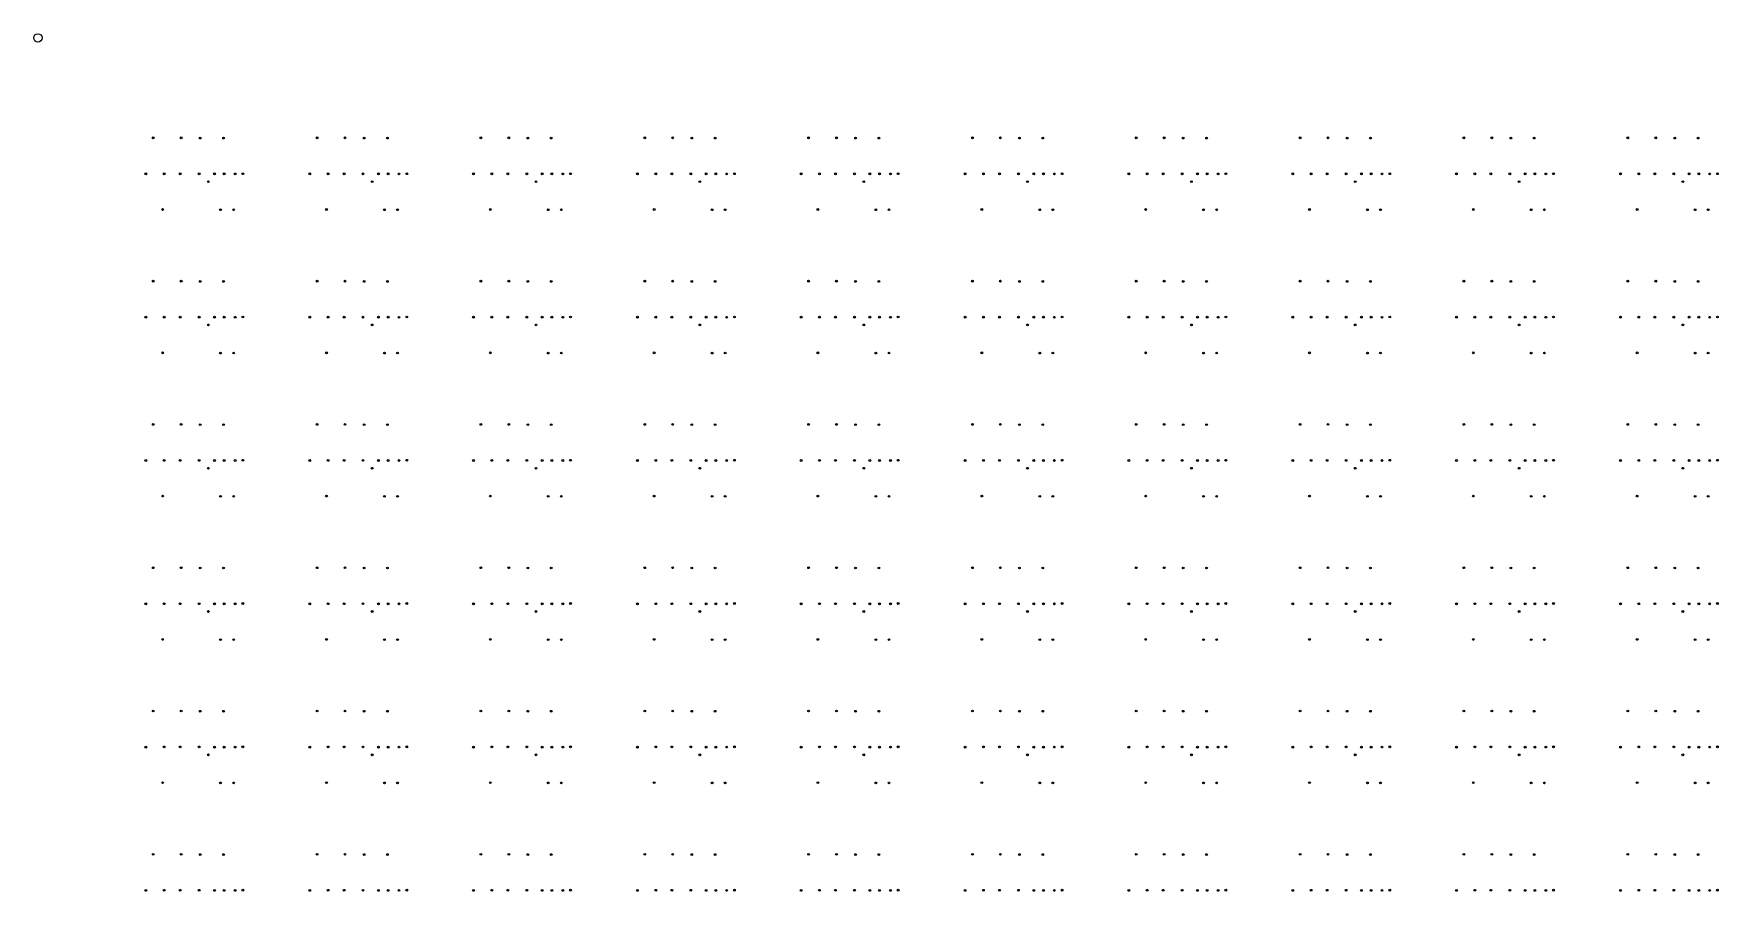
# Model space of a CAD drawing. Extents: x 50 to 173, y 50 to 173.
# Drawn here: x 49.9 to 110, y 141.9 to 172.6 of the extents above; entities that cross this region are included whole.
import ezdxf

# ---------------------------------------------------------------- set-up
doc = ezdxf.new("R2010")
doc.units = 0

msp = doc.modelspace()

# ---------------------------------------------------------------- linework, layer by layer
at = {"layer": '4H'}
msp.add_circle((50, 172.4), 0.15, dxfattribs=at)
at = {"layer": 'PET'}
for centre in [(54.121, 168.827), (55.12, 168.827), (55.801, 168.818), (56.634, 168.818), (59.975, 168.827), (60.974, 168.827), (61.654, 168.818), (62.487, 168.818), (65.829, 168.827), (66.827, 168.827), (67.508, 168.818), (68.341, 168.818), (71.682, 168.827), (72.681, 168.827), (73.362, 168.818), (74.195, 168.818), (77.536, 168.827), (78.535, 168.827), (79.215, 168.818), (80.048, 168.818), (83.39, 168.827), (84.388, 168.827), (85.069, 168.818), (85.902, 168.818), (89.243, 168.827), (90.242, 168.827), (90.923, 168.818), (91.756, 168.818), (95.097, 168.827), (96.095, 168.827), (96.776, 168.818), (97.609, 168.818), (100.951, 168.827), (101.949, 168.827), (102.63, 168.818), (103.463, 168.818), (106.804, 168.827), (107.803, 168.827), (108.484, 168.818), (109.317, 168.818), (53.857, 167.538), (54.513, 167.541), (55.086, 167.541), (55.763, 167.541), (56.311, 167.538), (56.658, 167.538), (57.049, 167.537), (57.323, 167.545), (59.711, 167.538), (60.366, 167.541), (60.94, 167.541), (61.616, 167.541), (62.164, 167.538), (62.512, 167.538), (62.903, 167.537), (63.177, 167.545), (65.564, 167.538), (66.22, 167.541), (66.793, 167.541), (67.47, 167.541), (68.018, 167.538), (68.366, 167.538), (68.756, 167.537), (69.031, 167.545), (71.418, 167.538), (72.074, 167.541), (72.647, 167.541), (73.324, 167.541), (73.872, 167.538), (74.219, 167.538), (74.61, 167.537), (74.884, 167.545), (77.272, 167.538), (77.927, 167.541), (78.5, 167.541), (79.177, 167.541), (79.725, 167.538), (80.073, 167.538), (80.464, 167.537), (80.738, 167.545), (83.125, 167.538), (83.781, 167.541), (84.354, 167.541), (85.031, 167.541), (85.579, 167.538), (85.927, 167.538), (86.317, 167.537), (86.592, 167.545), (88.979, 167.538), (89.635, 167.541), (90.208, 167.541), (90.885, 167.541), (91.433, 167.538), (91.78, 167.538), (92.171, 167.537), (92.445, 167.545), (94.833, 167.538), (95.488, 167.541), (96.061, 167.541), (96.738, 167.541), (97.286, 167.538), (97.634, 167.538), (98.025, 167.537), (98.299, 167.545), (100.686, 167.538), (101.342, 167.541), (101.915, 167.541), (102.592, 167.541), (103.14, 167.538), (103.488, 167.538), (103.878, 167.537), (104.153, 167.545), (106.54, 167.538), (107.196, 167.541), (107.769, 167.541), (108.446, 167.541), (108.994, 167.538), (109.341, 167.538), (109.732, 167.537), (110.006, 167.545), (56.091, 167.26), (61.945, 167.26), (67.798, 167.26), (73.652, 167.26), (79.506, 167.26), (85.359, 167.26), (91.213, 167.26), (97.067, 167.26), (102.92, 167.26), (108.774, 167.26), (54.457, 166.265), (56.526, 166.256), (56.995, 166.257), (60.31, 166.265), (62.38, 166.256), (62.849, 166.257), (66.164, 166.265), (68.234, 166.256), (68.703, 166.257), (72.018, 166.265), (74.087, 166.256), (74.556, 166.257), (77.871, 166.265), (79.941, 166.256), (80.41, 166.257), (83.725, 166.265), (85.795, 166.256), (86.264, 166.257), (89.579, 166.265), (91.648, 166.256), (92.117, 166.257), (95.432, 166.265), (97.502, 166.256), (97.971, 166.257), (101.286, 166.265), (103.356, 166.256), (103.825, 166.257), (107.14, 166.265), (109.209, 166.256), (109.678, 166.257), (54.121, 163.705), (55.12, 163.705), (55.801, 163.696), (56.634, 163.696), (59.975, 163.705), (60.974, 163.705), (61.654, 163.696), (62.487, 163.696), (65.829, 163.705), (66.827, 163.705), (67.508, 163.696), (68.341, 163.696), (71.682, 163.705), (72.681, 163.705), (73.362, 163.696), (74.195, 163.696), (77.536, 163.705), (78.535, 163.705), (79.215, 163.696), (80.048, 163.696), (83.39, 163.705), (84.388, 163.705), (85.069, 163.696), (85.902, 163.696), (89.243, 163.705), (90.242, 163.705), (90.923, 163.696), (91.756, 163.696), (95.097, 163.705), (96.095, 163.705), (96.776, 163.696), (97.609, 163.696), (100.951, 163.705), (101.949, 163.705), (102.63, 163.696), (103.463, 163.696), (106.804, 163.705), (107.803, 163.705), (108.484, 163.696), (109.317, 163.696), (53.857, 162.416), (54.513, 162.42), (55.086, 162.42), (55.763, 162.42), (56.091, 162.139), (56.311, 162.416), (56.658, 162.416), (57.049, 162.415), (57.323, 162.423), (59.711, 162.416), (60.366, 162.42), (60.94, 162.42), (61.616, 162.42), (61.945, 162.139), (62.164, 162.416), (62.512, 162.416), (62.903, 162.415), (63.177, 162.423), (65.564, 162.416), (66.22, 162.42), (66.793, 162.42), (67.47, 162.42), (67.798, 162.139), (68.018, 162.416), (68.366, 162.416), (68.756, 162.415), (69.031, 162.423), (71.418, 162.416), (72.074, 162.42), (72.647, 162.42), (73.324, 162.42), (73.652, 162.139), (73.872, 162.416), (74.219, 162.416), (74.61, 162.415), (74.884, 162.423), (77.272, 162.416), (77.927, 162.42), (78.5, 162.42), (79.177, 162.42), (79.506, 162.139), (79.725, 162.416), (80.073, 162.416), (80.464, 162.415), (80.738, 162.423), (83.125, 162.416), (83.781, 162.42), (84.354, 162.42), (85.031, 162.42), (85.359, 162.139), (85.579, 162.416), (85.927, 162.416), (86.317, 162.415), (86.592, 162.423), (88.979, 162.416), (89.635, 162.42), (90.208, 162.42), (90.885, 162.42), (91.213, 162.139), (91.433, 162.416), (91.78, 162.416), (92.171, 162.415), (92.445, 162.423), (94.833, 162.416), (95.488, 162.42), (96.061, 162.42), (96.738, 162.42), (97.067, 162.139), (97.286, 162.416), (97.634, 162.416), (98.025, 162.415), (98.299, 162.423), (100.686, 162.416), (101.342, 162.42), (101.915, 162.42), (102.592, 162.42), (102.92, 162.139), (103.14, 162.416), (103.488, 162.416), (103.878, 162.415), (104.153, 162.423), (106.54, 162.416), (107.196, 162.42), (107.769, 162.42), (108.446, 162.42), (108.774, 162.139), (108.994, 162.416), (109.341, 162.416), (109.732, 162.415), (110.006, 162.423), (54.457, 161.143), (56.526, 161.134), (56.995, 161.135), (60.31, 161.143), (62.38, 161.134), (62.849, 161.135), (66.164, 161.143), (68.234, 161.134), (68.703, 161.135), (72.018, 161.143), (74.087, 161.134), (74.556, 161.135), (77.871, 161.143), (79.941, 161.134), (80.41, 161.135), (83.725, 161.143), (85.795, 161.134), (86.264, 161.135), (89.579, 161.143), (91.648, 161.134), (92.117, 161.135), (95.432, 161.143), (97.502, 161.134), (97.971, 161.135), (101.286, 161.143), (103.356, 161.134), (103.825, 161.135), (107.14, 161.143), (109.209, 161.134), (109.678, 161.135), (54.121, 158.583), (55.12, 158.583), (55.801, 158.574), (56.634, 158.574), (59.975, 158.583), (60.974, 158.583), (61.654, 158.574), (62.487, 158.574), (65.829, 158.583), (66.827, 158.583), (67.508, 158.574), (68.341, 158.574), (71.682, 158.583), (72.681, 158.583), (73.362, 158.574), (74.195, 158.574), (77.536, 158.583), (78.535, 158.583), (79.215, 158.574), (80.048, 158.574), (83.39, 158.583), (84.388, 158.583), (85.069, 158.574), (85.902, 158.574), (89.243, 158.583), (90.242, 158.583), (90.923, 158.574), (91.756, 158.574), (95.097, 158.583), (96.095, 158.583), (96.776, 158.574), (97.609, 158.574), (100.951, 158.583), (101.949, 158.583), (102.63, 158.574), (103.463, 158.574), (106.804, 158.583), (107.803, 158.583), (108.484, 158.574), (109.317, 158.574), (53.857, 157.294), (54.513, 157.298), (55.086, 157.298), (55.763, 157.298), (56.311, 157.294), (56.658, 157.294), (57.049, 157.293), (57.323, 157.301), (59.711, 157.294), (60.366, 157.298), (60.94, 157.298), (61.616, 157.298), (62.164, 157.294), (62.512, 157.294), (62.903, 157.293), (63.177, 157.301), (65.564, 157.294), (66.22, 157.298), (66.793, 157.298), (67.47, 157.298), (68.018, 157.294), (68.366, 157.294), (68.756, 157.293), (69.031, 157.301), (71.418, 157.294), (72.074, 157.298), (72.647, 157.298), (73.324, 157.298), (73.872, 157.294), (74.219, 157.294), (74.61, 157.293), (74.884, 157.301), (77.272, 157.294), (77.927, 157.298), (78.5, 157.298), (79.177, 157.298), (79.725, 157.294), (80.073, 157.294), (80.464, 157.293), (80.738, 157.301), (83.125, 157.294), (83.781, 157.298), (84.354, 157.298), (85.031, 157.298), (85.579, 157.294), (85.927, 157.294), (86.317, 157.293), (86.592, 157.301), (88.979, 157.294), (89.635, 157.298), (90.208, 157.298), (90.885, 157.298), (91.433, 157.294), (91.78, 157.294), (92.171, 157.293), (92.445, 157.301), (94.833, 157.294), (95.488, 157.298), (96.061, 157.298), (96.738, 157.298), (97.286, 157.294), (97.634, 157.294), (98.025, 157.293), (98.299, 157.301), (100.686, 157.294), (101.342, 157.298), (101.915, 157.298), (102.592, 157.298), (103.14, 157.294), (103.488, 157.294), (103.878, 157.293), (104.153, 157.301), (106.54, 157.294), (107.196, 157.298), (107.769, 157.298), (108.446, 157.298), (108.994, 157.294), (109.341, 157.294), (109.732, 157.293), (110.006, 157.301), (56.091, 157.017), (61.945, 157.017), (67.798, 157.017), (73.652, 157.017), (79.506, 157.017), (85.359, 157.017), (91.213, 157.017), (97.067, 157.017), (102.92, 157.017), (108.774, 157.017), (54.457, 156.021), (56.526, 156.012), (56.995, 156.013), (60.31, 156.021), (62.38, 156.012), (62.849, 156.013), (66.164, 156.021), (68.234, 156.012), (68.703, 156.013), (72.018, 156.021), (74.087, 156.012), (74.556, 156.013), (77.871, 156.021), (79.941, 156.012), (80.41, 156.013), (83.725, 156.021), (85.795, 156.012), (86.264, 156.013), (89.579, 156.021), (91.648, 156.012), (92.117, 156.013), (95.432, 156.021), (97.502, 156.012), (97.971, 156.013), (101.286, 156.021), (103.356, 156.012), (103.825, 156.013), (107.14, 156.021), (109.209, 156.012), (109.678, 156.013), (54.121, 153.461), (55.12, 153.461), (55.801, 153.452), (56.634, 153.452), (59.975, 153.461), (60.974, 153.461), (61.654, 153.452), (62.487, 153.452), (65.829, 153.461), (66.827, 153.461), (67.508, 153.452), (68.341, 153.452), (71.682, 153.461), (72.681, 153.461), (73.362, 153.452), (74.195, 153.452), (77.536, 153.461), (78.535, 153.461), (79.215, 153.452), (80.048, 153.452), (83.39, 153.461), (84.388, 153.461), (85.069, 153.452), (85.902, 153.452), (89.243, 153.461), (90.242, 153.461), (90.923, 153.452), (91.756, 153.452), (95.097, 153.461), (96.095, 153.461), (96.776, 153.452), (97.609, 153.452), (100.951, 153.461), (101.949, 153.461), (102.63, 153.452), (103.463, 153.452), (106.804, 153.461), (107.803, 153.461), (108.484, 153.452), (109.317, 153.452), (53.857, 152.172), (54.513, 152.176), (55.086, 152.176), (55.763, 152.176), (56.091, 151.895), (56.311, 152.172), (56.658, 152.172), (57.049, 152.172), (57.323, 152.18), (59.711, 152.172), (60.366, 152.176), (60.94, 152.176), (61.616, 152.176), (61.945, 151.895), (62.164, 152.172), (62.512, 152.172), (62.903, 152.172), (63.177, 152.18), (65.564, 152.172), (66.22, 152.176), (66.793, 152.176), (67.47, 152.176), (67.798, 151.895), (68.018, 152.172), (68.366, 152.172), (68.756, 152.172), (69.031, 152.18), (71.418, 152.172), (72.074, 152.176), (72.647, 152.176), (73.324, 152.176), (73.652, 151.895), (73.872, 152.172), (74.219, 152.172), (74.61, 152.172), (74.884, 152.18), (77.272, 152.172), (77.927, 152.176), (78.5, 152.176), (79.177, 152.176), (79.506, 151.895), (79.725, 152.172), (80.073, 152.172), (80.464, 152.172), (80.738, 152.18), (83.125, 152.172), (83.781, 152.176), (84.354, 152.176), (85.031, 152.176), (85.359, 151.895), (85.579, 152.172), (85.927, 152.172), (86.317, 152.172), (86.592, 152.18), (88.979, 152.172), (89.635, 152.176), (90.208, 152.176), (90.885, 152.176), (91.213, 151.895), (91.433, 152.172), (91.78, 152.172), (92.171, 152.172), (92.445, 152.18), (94.833, 152.172), (95.488, 152.176), (96.061, 152.176), (96.738, 152.176), (97.067, 151.895), (97.286, 152.172), (97.634, 152.172), (98.025, 152.172), (98.299, 152.18), (100.686, 152.172), (101.342, 152.176), (101.915, 152.176), (102.592, 152.176), (102.92, 151.895), (103.14, 152.172), (103.488, 152.172), (103.878, 152.172), (104.153, 152.18), (106.54, 152.172), (107.196, 152.176), (107.769, 152.176), (108.446, 152.176), (108.774, 151.895), (108.994, 152.172), (109.341, 152.172), (109.732, 152.172), (110.006, 152.18), (54.457, 150.899), (56.526, 150.89), (56.995, 150.891), (60.31, 150.899), (62.38, 150.89), (62.849, 150.891), (66.164, 150.899), (68.234, 150.89), (68.703, 150.891), (72.018, 150.899), (74.087, 150.89), (74.556, 150.891), (77.871, 150.899), (79.941, 150.89), (80.41, 150.891), (83.725, 150.899), (85.795, 150.89), (86.264, 150.891), (89.579, 150.899), (91.648, 150.89), (92.117, 150.891), (95.432, 150.899), (97.502, 150.89), (97.971, 150.891), (101.286, 150.899), (103.356, 150.89), (103.825, 150.891), (107.14, 150.899), (109.209, 150.89), (109.678, 150.891), (54.121, 148.339), (55.12, 148.339), (55.801, 148.33), (56.634, 148.33), (59.975, 148.339), (60.974, 148.339), (61.654, 148.33), (62.487, 148.33), (65.829, 148.339), (66.827, 148.339), (67.508, 148.33), (68.341, 148.33), (71.682, 148.339), (72.681, 148.339), (73.362, 148.33), (74.195, 148.33), (77.536, 148.339), (78.535, 148.339), (79.215, 148.33), (80.048, 148.33), (83.39, 148.339), (84.388, 148.339), (85.069, 148.33), (85.902, 148.33), (89.243, 148.339), (90.242, 148.339), (90.923, 148.33), (91.756, 148.33), (95.097, 148.339), (96.095, 148.339), (96.776, 148.33), (97.609, 148.33), (100.951, 148.339), (101.949, 148.339), (102.63, 148.33), (103.463, 148.33), (106.804, 148.339), (107.803, 148.339), (108.484, 148.33), (109.317, 148.33), (53.857, 147.05), (54.513, 147.054), (55.086, 147.054), (55.763, 147.054), (56.311, 147.05), (56.658, 147.05), (57.049, 147.05), (57.323, 147.058), (59.711, 147.05), (60.366, 147.054), (60.94, 147.054), (61.616, 147.054), (62.164, 147.05), (62.512, 147.05), (62.903, 147.05), (63.177, 147.058), (65.564, 147.05), (66.22, 147.054), (66.793, 147.054), (67.47, 147.054), (68.018, 147.05), (68.366, 147.05), (68.756, 147.05), (69.031, 147.058), (71.418, 147.05), (72.074, 147.054), (72.647, 147.054), (73.324, 147.054), (73.872, 147.05), (74.219, 147.05), (74.61, 147.05), (74.884, 147.058), (77.272, 147.05), (77.927, 147.054), (78.5, 147.054), (79.177, 147.054), (79.725, 147.05), (80.073, 147.05), (80.464, 147.05), (80.738, 147.058), (83.125, 147.05), (83.781, 147.054), (84.354, 147.054), (85.031, 147.054), (85.579, 147.05), (85.927, 147.05), (86.317, 147.05), (86.592, 147.058), (88.979, 147.05), (89.635, 147.054), (90.208, 147.054), (90.885, 147.054), (91.433, 147.05), (91.78, 147.05), (92.171, 147.05), (92.445, 147.058), (94.833, 147.05), (95.488, 147.054), (96.061, 147.054), (96.738, 147.054), (97.286, 147.05), (97.634, 147.05), (98.025, 147.05), (98.299, 147.058), (100.686, 147.05), (101.342, 147.054), (101.915, 147.054), (102.592, 147.054), (103.14, 147.05), (103.488, 147.05), (103.878, 147.05), (104.153, 147.058), (106.54, 147.05), (107.196, 147.054), (107.769, 147.054), (108.446, 147.054), (108.994, 147.05), (109.341, 147.05), (109.732, 147.05), (110.006, 147.058), (56.091, 146.773), (61.945, 146.773), (67.798, 146.773), (73.652, 146.773), (79.506, 146.773), (85.359, 146.773), (91.213, 146.773), (97.067, 146.773), (102.92, 146.773), (108.774, 146.773), (54.457, 145.777), (56.526, 145.768), (56.995, 145.769), (60.31, 145.777), (62.38, 145.768), (62.849, 145.769), (66.164, 145.777), (68.234, 145.768), (68.703, 145.769), (72.018, 145.777), (74.087, 145.768), (74.556, 145.769), (77.871, 145.777), (79.941, 145.768), (80.41, 145.769), (83.725, 145.777), (85.795, 145.768), (86.264, 145.769), (89.579, 145.777), (91.648, 145.768), (92.117, 145.769), (95.432, 145.777), (97.502, 145.768), (97.971, 145.769), (101.286, 145.777), (103.356, 145.768), (103.825, 145.769), (107.14, 145.777), (109.209, 145.768), (109.678, 145.769), (54.121, 143.217), (55.12, 143.217), (55.801, 143.208), (56.634, 143.208), (59.975, 143.217), (60.974, 143.217), (61.654, 143.208), (62.487, 143.208), (65.829, 143.217), (66.827, 143.217), (67.508, 143.208), (68.341, 143.208), (71.682, 143.217), (72.681, 143.217), (73.362, 143.208), (74.195, 143.208), (77.536, 143.217), (78.535, 143.217), (79.215, 143.208), (80.048, 143.208), (83.39, 143.217), (84.388, 143.217), (85.069, 143.208), (85.902, 143.208), (89.243, 143.217), (90.242, 143.217), (90.923, 143.208), (91.756, 143.208), (95.097, 143.217), (96.095, 143.217), (96.776, 143.208), (97.609, 143.208), (100.951, 143.217), (101.949, 143.217), (102.63, 143.208), (103.463, 143.208), (106.804, 143.217), (107.803, 143.217), (108.484, 143.208), (109.317, 143.208), (53.857, 141.928), (54.513, 141.932), (55.086, 141.932), (55.763, 141.932), (56.311, 141.928), (56.658, 141.928), (57.049, 141.928), (57.323, 141.936), (59.711, 141.928), (60.366, 141.932), (60.94, 141.932), (61.616, 141.932), (62.164, 141.928), (62.512, 141.928), (62.903, 141.928), (63.177, 141.936), (65.564, 141.928), (66.22, 141.932), (66.793, 141.932), (67.47, 141.932), (68.018, 141.928), (68.366, 141.928), (68.756, 141.928), (69.031, 141.936), (71.418, 141.928), (72.074, 141.932), (72.647, 141.932), (73.324, 141.932), (73.872, 141.928), (74.219, 141.928), (74.61, 141.928), (74.884, 141.936), (77.272, 141.928), (77.927, 141.932), (78.5, 141.932), (79.177, 141.932), (79.725, 141.928), (80.073, 141.928), (80.464, 141.928), (80.738, 141.936), (83.125, 141.928), (83.781, 141.932), (84.354, 141.932), (85.031, 141.932), (85.579, 141.928), (85.927, 141.928), (86.317, 141.928), (86.592, 141.936), (88.979, 141.928), (89.635, 141.932), (90.208, 141.932), (90.885, 141.932), (91.433, 141.928), (91.78, 141.928), (92.171, 141.928), (92.445, 141.936), (94.833, 141.928), (95.488, 141.932), (96.061, 141.932), (96.738, 141.932), (97.286, 141.928), (97.634, 141.928), (98.025, 141.928), (98.299, 141.936), (100.686, 141.928), (101.342, 141.932), (101.915, 141.932), (102.592, 141.932), (103.14, 141.928), (103.488, 141.928), (103.878, 141.928), (104.153, 141.936), (106.54, 141.928), (107.196, 141.932), (107.769, 141.932), (108.446, 141.932), (108.994, 141.928), (109.341, 141.928), (109.732, 141.928), (110.006, 141.936)]:
    msp.add_circle(centre, 0.005, dxfattribs=at)
at = {"layer": 'V3'}
for centre, radius in [((54.121, 168.827), 0.0316), ((55.12, 168.827), 0.0316), ((55.801, 168.818), 0.0316), ((56.634, 168.818), 0.0316), ((59.975, 168.827), 0.0316), ((60.974, 168.827), 0.0316), ((61.654, 168.818), 0.0316), ((62.487, 168.818), 0.0316), ((65.829, 168.827), 0.0316), ((66.827, 168.827), 0.0316), ((67.508, 168.818), 0.0316), ((68.341, 168.818), 0.0316), ((71.682, 168.827), 0.0316), ((72.681, 168.827), 0.0316), ((73.362, 168.818), 0.0316), ((74.195, 168.818), 0.0316), ((77.536, 168.827), 0.0316), ((78.535, 168.827), 0.0316), ((79.215, 168.818), 0.0316), ((80.048, 168.818), 0.0316), ((83.39, 168.827), 0.0316), ((84.388, 168.827), 0.0316), ((85.069, 168.818), 0.0316), ((85.902, 168.818), 0.0316), ((89.243, 168.827), 0.0316), ((90.242, 168.827), 0.0316), ((90.923, 168.818), 0.0316), ((91.756, 168.818), 0.0316), ((95.097, 168.827), 0.0316), ((96.095, 168.827), 0.0316), ((96.776, 168.818), 0.0316), ((97.609, 168.818), 0.0316), ((100.951, 168.827), 0.0316), ((101.949, 168.827), 0.0316), ((102.63, 168.818), 0.0316), ((103.463, 168.818), 0.0316), ((106.804, 168.827), 0.0316), ((107.803, 168.827), 0.0316), ((108.484, 168.818), 0.0316), ((109.317, 168.818), 0.0316), ((53.857, 167.538), 0.0333), ((54.513, 167.541), 0.0333), ((55.086, 167.541), 0.0333), ((55.763, 167.541), 0.0333), ((56.311, 167.538), 0.0333), ((56.658, 167.538), 0.0333), ((57.049, 167.537), 0.0317), ((57.323, 167.545), 0.0333), ((59.711, 167.538), 0.0333), ((60.366, 167.541), 0.0333), ((60.94, 167.541), 0.0333), ((61.616, 167.541), 0.0333), ((62.164, 167.538), 0.0333), ((62.512, 167.538), 0.0333), ((62.903, 167.537), 0.0317), ((63.177, 167.545), 0.0333), ((65.564, 167.538), 0.0333), ((66.22, 167.541), 0.0333), ((66.793, 167.541), 0.0333), ((67.47, 167.541), 0.0333), ((68.018, 167.538), 0.0333), ((68.366, 167.538), 0.0333), ((68.756, 167.537), 0.0317), ((69.031, 167.545), 0.0333), ((71.418, 167.538), 0.0333), ((72.074, 167.541), 0.0333), ((72.647, 167.541), 0.0333), ((73.324, 167.541), 0.0333), ((73.872, 167.538), 0.0333), ((74.219, 167.538), 0.0333), ((74.61, 167.537), 0.0317), ((74.884, 167.545), 0.0333), ((77.272, 167.538), 0.0333), ((77.927, 167.541), 0.0333), ((78.5, 167.541), 0.0333), ((79.177, 167.541), 0.0333), ((79.725, 167.538), 0.0333), ((80.073, 167.538), 0.0333), ((80.464, 167.537), 0.0317), ((80.738, 167.545), 0.0333), ((83.125, 167.538), 0.0333), ((83.781, 167.541), 0.0333), ((84.354, 167.541), 0.0333), ((85.031, 167.541), 0.0333), ((85.579, 167.538), 0.0333), ((85.927, 167.538), 0.0333), ((86.317, 167.537), 0.0317), ((86.592, 167.545), 0.0333), ((88.979, 167.538), 0.0333), ((89.635, 167.541), 0.0333), ((90.208, 167.541), 0.0333), ((90.885, 167.541), 0.0333), ((91.433, 167.538), 0.0333), ((91.78, 167.538), 0.0333), ((92.171, 167.537), 0.0317), ((92.445, 167.545), 0.0333), ((94.833, 167.538), 0.0333), ((95.488, 167.541), 0.0333), ((96.061, 167.541), 0.0333), ((96.738, 167.541), 0.0333), ((97.286, 167.538), 0.0333), ((97.634, 167.538), 0.0333), ((98.025, 167.537), 0.0317), ((98.299, 167.545), 0.0333), ((100.686, 167.538), 0.0333), ((101.342, 167.541), 0.0333), ((101.915, 167.541), 0.0333), ((102.592, 167.541), 0.0333), ((103.14, 167.538), 0.0333), ((103.488, 167.538), 0.0333), ((103.878, 167.537), 0.0317), ((104.153, 167.545), 0.0333), ((106.54, 167.538), 0.0333), ((107.196, 167.541), 0.0333), ((107.769, 167.541), 0.0333), ((108.446, 167.541), 0.0333), ((108.994, 167.538), 0.0333), ((109.341, 167.538), 0.0333), ((109.732, 167.537), 0.0317), ((110.006, 167.545), 0.0333), ((56.091, 167.26), 0.0317), ((61.945, 167.26), 0.0317), ((67.798, 167.26), 0.0317), ((73.652, 167.26), 0.0317), ((79.506, 167.26), 0.0317), ((85.359, 167.26), 0.0317), ((91.213, 167.26), 0.0317), ((97.067, 167.26), 0.0317), ((102.92, 167.26), 0.0317), ((108.774, 167.26), 0.0317), ((54.457, 166.265), 0.0316), ((56.526, 166.256), 0.0316), ((56.995, 166.257), 0.0316), ((60.31, 166.265), 0.0316), ((62.38, 166.256), 0.0316), ((62.849, 166.257), 0.0316), ((66.164, 166.265), 0.0316), ((68.234, 166.256), 0.0316), ((68.703, 166.257), 0.0316), ((72.018, 166.265), 0.0316), ((74.087, 166.256), 0.0316), ((74.556, 166.257), 0.0316), ((77.871, 166.265), 0.0316), ((79.941, 166.256), 0.0316), ((80.41, 166.257), 0.0316), ((83.725, 166.265), 0.0316), ((85.795, 166.256), 0.0316), ((86.264, 166.257), 0.0316), ((89.579, 166.265), 0.0316), ((91.648, 166.256), 0.0316), ((92.117, 166.257), 0.0316), ((95.432, 166.265), 0.0316), ((97.502, 166.256), 0.0316), ((97.971, 166.257), 0.0316), ((101.286, 166.265), 0.0316), ((103.356, 166.256), 0.0316), ((103.825, 166.257), 0.0316), ((107.14, 166.265), 0.0316), ((109.209, 166.256), 0.0316), ((109.678, 166.257), 0.0316), ((54.121, 163.705), 0.0316), ((55.12, 163.705), 0.0316), ((55.801, 163.696), 0.0316), ((56.634, 163.696), 0.0316), ((59.975, 163.705), 0.0316), ((60.974, 163.705), 0.0316), ((61.654, 163.696), 0.0316), ((62.487, 163.696), 0.0316), ((65.829, 163.705), 0.0316), ((66.827, 163.705), 0.0316), ((67.508, 163.696), 0.0316), ((68.341, 163.696), 0.0316), ((71.682, 163.705), 0.0316), ((72.681, 163.705), 0.0316), ((73.362, 163.696), 0.0316), ((74.195, 163.696), 0.0316), ((77.536, 163.705), 0.0316), ((78.535, 163.705), 0.0316), ((79.215, 163.696), 0.0316), ((80.048, 163.696), 0.0316), ((83.39, 163.705), 0.0316), ((84.388, 163.705), 0.0316), ((85.069, 163.696), 0.0316), ((85.902, 163.696), 0.0316), ((89.243, 163.705), 0.0316), ((90.242, 163.705), 0.0316), ((90.923, 163.696), 0.0316), ((91.756, 163.696), 0.0316), ((95.097, 163.705), 0.0316), ((96.095, 163.705), 0.0316), ((96.776, 163.696), 0.0316), ((97.609, 163.696), 0.0316), ((100.951, 163.705), 0.0316), ((101.949, 163.705), 0.0316), ((102.63, 163.696), 0.0316), ((103.463, 163.696), 0.0316), ((106.804, 163.705), 0.0316), ((107.803, 163.705), 0.0316), ((108.484, 163.696), 0.0316), ((109.317, 163.696), 0.0316), ((53.857, 162.416), 0.0333), ((54.513, 162.42), 0.0333), ((55.086, 162.42), 0.0333), ((55.763, 162.42), 0.0333), ((56.091, 162.139), 0.0317), ((56.311, 162.416), 0.0333), ((56.658, 162.416), 0.0333), ((57.049, 162.415), 0.0317), ((57.323, 162.423), 0.0333), ((59.711, 162.416), 0.0333), ((60.366, 162.42), 0.0333), ((60.94, 162.42), 0.0333), ((61.616, 162.42), 0.0333), ((61.945, 162.139), 0.0317), ((62.164, 162.416), 0.0333), ((62.512, 162.416), 0.0333), ((62.903, 162.415), 0.0317), ((63.177, 162.423), 0.0333), ((65.564, 162.416), 0.0333), ((66.22, 162.42), 0.0333), ((66.793, 162.42), 0.0333), ((67.47, 162.42), 0.0333), ((67.798, 162.139), 0.0317), ((68.018, 162.416), 0.0333), ((68.366, 162.416), 0.0333), ((68.756, 162.415), 0.0317), ((69.031, 162.423), 0.0333), ((71.418, 162.416), 0.0333), ((72.074, 162.42), 0.0333), ((72.647, 162.42), 0.0333), ((73.324, 162.42), 0.0333), ((73.652, 162.139), 0.0317), ((73.872, 162.416), 0.0333), ((74.219, 162.416), 0.0333), ((74.61, 162.415), 0.0317), ((74.884, 162.423), 0.0333), ((77.272, 162.416), 0.0333), ((77.927, 162.42), 0.0333), ((78.5, 162.42), 0.0333), ((79.177, 162.42), 0.0333), ((79.506, 162.139), 0.0317), ((79.725, 162.416), 0.0333), ((80.073, 162.416), 0.0333), ((80.464, 162.415), 0.0317), ((80.738, 162.423), 0.0333), ((83.125, 162.416), 0.0333), ((83.781, 162.42), 0.0333), ((84.354, 162.42), 0.0333), ((85.031, 162.42), 0.0333), ((85.359, 162.139), 0.0317), ((85.579, 162.416), 0.0333), ((85.927, 162.416), 0.0333), ((86.317, 162.415), 0.0317), ((86.592, 162.423), 0.0333), ((88.979, 162.416), 0.0333), ((89.635, 162.42), 0.0333), ((90.208, 162.42), 0.0333), ((90.885, 162.42), 0.0333), ((91.213, 162.139), 0.0317), ((91.433, 162.416), 0.0333), ((91.78, 162.416), 0.0333), ((92.171, 162.415), 0.0317), ((92.445, 162.423), 0.0333), ((94.833, 162.416), 0.0333), ((95.488, 162.42), 0.0333), ((96.061, 162.42), 0.0333), ((96.738, 162.42), 0.0333), ((97.067, 162.139), 0.0317), ((97.286, 162.416), 0.0333), ((97.634, 162.416), 0.0333), ((98.025, 162.415), 0.0317), ((98.299, 162.423), 0.0333), ((100.686, 162.416), 0.0333), ((101.342, 162.42), 0.0333), ((101.915, 162.42), 0.0333), ((102.592, 162.42), 0.0333), ((102.92, 162.139), 0.0317), ((103.14, 162.416), 0.0333), ((103.488, 162.416), 0.0333), ((103.878, 162.415), 0.0317), ((104.153, 162.423), 0.0333), ((106.54, 162.416), 0.0333), ((107.196, 162.42), 0.0333), ((107.769, 162.42), 0.0333), ((108.446, 162.42), 0.0333), ((108.774, 162.139), 0.0317), ((108.994, 162.416), 0.0333), ((109.341, 162.416), 0.0333), ((109.732, 162.415), 0.0317), ((110.006, 162.423), 0.0333), ((54.457, 161.143), 0.0316), ((56.526, 161.134), 0.0316), ((56.995, 161.135), 0.0316), ((60.31, 161.143), 0.0316), ((62.38, 161.134), 0.0316), ((62.849, 161.135), 0.0316), ((66.164, 161.143), 0.0316), ((68.234, 161.134), 0.0316), ((68.703, 161.135), 0.0316), ((72.018, 161.143), 0.0316), ((74.087, 161.134), 0.0316), ((74.556, 161.135), 0.0316), ((77.871, 161.143), 0.0316), ((79.941, 161.134), 0.0316), ((80.41, 161.135), 0.0316), ((83.725, 161.143), 0.0316), ((85.795, 161.134), 0.0316), ((86.264, 161.135), 0.0316), ((89.579, 161.143), 0.0316), ((91.648, 161.134), 0.0316), ((92.117, 161.135), 0.0316), ((95.432, 161.143), 0.0316), ((97.502, 161.134), 0.0316), ((97.971, 161.135), 0.0316), ((101.286, 161.143), 0.0316), ((103.356, 161.134), 0.0316), ((103.825, 161.135), 0.0316), ((107.14, 161.143), 0.0316), ((109.209, 161.134), 0.0316), ((109.678, 161.135), 0.0316), ((54.121, 158.583), 0.0316), ((55.12, 158.583), 0.0316), ((55.801, 158.574), 0.0316), ((56.634, 158.574), 0.0316), ((59.975, 158.583), 0.0316), ((60.974, 158.583), 0.0316), ((61.654, 158.574), 0.0316), ((62.487, 158.574), 0.0316), ((65.829, 158.583), 0.0316), ((66.827, 158.583), 0.0316), ((67.508, 158.574), 0.0316), ((68.341, 158.574), 0.0316), ((71.682, 158.583), 0.0316), ((72.681, 158.583), 0.0316), ((73.362, 158.574), 0.0316), ((74.195, 158.574), 0.0316), ((77.536, 158.583), 0.0316), ((78.535, 158.583), 0.0316), ((79.215, 158.574), 0.0316), ((80.048, 158.574), 0.0316), ((83.39, 158.583), 0.0316), ((84.388, 158.583), 0.0316), ((85.069, 158.574), 0.0316), ((85.902, 158.574), 0.0316), ((89.243, 158.583), 0.0316), ((90.242, 158.583), 0.0316), ((90.923, 158.574), 0.0316), ((91.756, 158.574), 0.0316), ((95.097, 158.583), 0.0316), ((96.095, 158.583), 0.0316), ((96.776, 158.574), 0.0316), ((97.609, 158.574), 0.0316), ((100.951, 158.583), 0.0316), ((101.949, 158.583), 0.0316), ((102.63, 158.574), 0.0316), ((103.463, 158.574), 0.0316), ((106.804, 158.583), 0.0316), ((107.803, 158.583), 0.0316), ((108.484, 158.574), 0.0316), ((109.317, 158.574), 0.0316), ((53.857, 157.294), 0.0333), ((54.513, 157.298), 0.0333), ((55.086, 157.298), 0.0333), ((55.763, 157.298), 0.0333), ((56.311, 157.294), 0.0333), ((56.658, 157.294), 0.0333), ((57.049, 157.293), 0.0317), ((57.323, 157.301), 0.0333), ((59.711, 157.294), 0.0333), ((60.366, 157.298), 0.0333), ((60.94, 157.298), 0.0333), ((61.616, 157.298), 0.0333), ((62.164, 157.294), 0.0333), ((62.512, 157.294), 0.0333), ((62.903, 157.293), 0.0317), ((63.177, 157.301), 0.0333), ((65.564, 157.294), 0.0333), ((66.22, 157.298), 0.0333), ((66.793, 157.298), 0.0333), ((67.47, 157.298), 0.0333), ((68.018, 157.294), 0.0333), ((68.366, 157.294), 0.0333), ((68.756, 157.293), 0.0317), ((69.031, 157.301), 0.0333), ((71.418, 157.294), 0.0333), ((72.074, 157.298), 0.0333), ((72.647, 157.298), 0.0333), ((73.324, 157.298), 0.0333), ((73.872, 157.294), 0.0333), ((74.219, 157.294), 0.0333), ((74.61, 157.293), 0.0317), ((74.884, 157.301), 0.0333), ((77.272, 157.294), 0.0333), ((77.927, 157.298), 0.0333), ((78.5, 157.298), 0.0333), ((79.177, 157.298), 0.0333), ((79.725, 157.294), 0.0333), ((80.073, 157.294), 0.0333), ((80.464, 157.293), 0.0317), ((80.738, 157.301), 0.0333), ((83.125, 157.294), 0.0333), ((83.781, 157.298), 0.0333), ((84.354, 157.298), 0.0333), ((85.031, 157.298), 0.0333), ((85.579, 157.294), 0.0333), ((85.927, 157.294), 0.0333), ((86.317, 157.293), 0.0317), ((86.592, 157.301), 0.0333), ((88.979, 157.294), 0.0333), ((89.635, 157.298), 0.0333), ((90.208, 157.298), 0.0333), ((90.885, 157.298), 0.0333), ((91.433, 157.294), 0.0333), ((91.78, 157.294), 0.0333), ((92.171, 157.293), 0.0317), ((92.445, 157.301), 0.0333), ((94.833, 157.294), 0.0333), ((95.488, 157.298), 0.0333), ((96.061, 157.298), 0.0333), ((96.738, 157.298), 0.0333), ((97.286, 157.294), 0.0333), ((97.634, 157.294), 0.0333), ((98.025, 157.293), 0.0317), ((98.299, 157.301), 0.0333), ((100.686, 157.294), 0.0333), ((101.342, 157.298), 0.0333), ((101.915, 157.298), 0.0333), ((102.592, 157.298), 0.0333), ((103.14, 157.294), 0.0333), ((103.488, 157.294), 0.0333), ((103.878, 157.293), 0.0317), ((104.153, 157.301), 0.0333), ((106.54, 157.294), 0.0333), ((107.196, 157.298), 0.0333), ((107.769, 157.298), 0.0333), ((108.446, 157.298), 0.0333), ((108.994, 157.294), 0.0333), ((109.341, 157.294), 0.0333), ((109.732, 157.293), 0.0317), ((110.006, 157.301), 0.0333), ((56.091, 157.017), 0.0317), ((61.945, 157.017), 0.0317), ((67.798, 157.017), 0.0317), ((73.652, 157.017), 0.0317), ((79.506, 157.017), 0.0317), ((85.359, 157.017), 0.0317), ((91.213, 157.017), 0.0317), ((97.067, 157.017), 0.0317), ((102.92, 157.017), 0.0317), ((108.774, 157.017), 0.0317), ((54.457, 156.021), 0.0316), ((56.526, 156.012), 0.0316), ((56.995, 156.013), 0.0316), ((60.31, 156.021), 0.0316), ((62.38, 156.012), 0.0316), ((62.849, 156.013), 0.0316), ((66.164, 156.021), 0.0316), ((68.234, 156.012), 0.0316), ((68.703, 156.013), 0.0316), ((72.018, 156.021), 0.0316), ((74.087, 156.012), 0.0316), ((74.556, 156.013), 0.0316), ((77.871, 156.021), 0.0316), ((79.941, 156.012), 0.0316), ((80.41, 156.013), 0.0316), ((83.725, 156.021), 0.0316), ((85.795, 156.012), 0.0316), ((86.264, 156.013), 0.0316), ((89.579, 156.021), 0.0316), ((91.648, 156.012), 0.0316), ((92.117, 156.013), 0.0316), ((95.432, 156.021), 0.0316), ((97.502, 156.012), 0.0316), ((97.971, 156.013), 0.0316), ((101.286, 156.021), 0.0316), ((103.356, 156.012), 0.0316), ((103.825, 156.013), 0.0316), ((107.14, 156.021), 0.0316), ((109.209, 156.012), 0.0316), ((109.678, 156.013), 0.0316), ((54.121, 153.461), 0.0316), ((55.12, 153.461), 0.0316), ((55.801, 153.452), 0.0316), ((56.634, 153.452), 0.0316), ((59.975, 153.461), 0.0316), ((60.974, 153.461), 0.0316), ((61.654, 153.452), 0.0316), ((62.487, 153.452), 0.0316), ((65.829, 153.461), 0.0316), ((66.827, 153.461), 0.0316), ((67.508, 153.452), 0.0316), ((68.341, 153.452), 0.0316), ((71.682, 153.461), 0.0316), ((72.681, 153.461), 0.0316), ((73.362, 153.452), 0.0316), ((74.195, 153.452), 0.0316), ((77.536, 153.461), 0.0316), ((78.535, 153.461), 0.0316), ((79.215, 153.452), 0.0316), ((80.048, 153.452), 0.0316), ((83.39, 153.461), 0.0316), ((84.388, 153.461), 0.0316), ((85.069, 153.452), 0.0316), ((85.902, 153.452), 0.0316), ((89.243, 153.461), 0.0316), ((90.242, 153.461), 0.0316), ((90.923, 153.452), 0.0316), ((91.756, 153.452), 0.0316), ((95.097, 153.461), 0.0316), ((96.095, 153.461), 0.0316), ((96.776, 153.452), 0.0316), ((97.609, 153.452), 0.0316), ((100.951, 153.461), 0.0316), ((101.949, 153.461), 0.0316), ((102.63, 153.452), 0.0316), ((103.463, 153.452), 0.0316), ((106.804, 153.461), 0.0316), ((107.803, 153.461), 0.0316), ((108.484, 153.452), 0.0316), ((109.317, 153.452), 0.0316), ((53.857, 152.172), 0.0333), ((54.513, 152.176), 0.0333), ((55.086, 152.176), 0.0333), ((55.763, 152.176), 0.0333), ((56.091, 151.895), 0.0317), ((56.311, 152.172), 0.0333), ((56.658, 152.172), 0.0333), ((57.049, 152.172), 0.0317), ((57.323, 152.18), 0.0333), ((59.711, 152.172), 0.0333), ((60.366, 152.176), 0.0333), ((60.94, 152.176), 0.0333), ((61.616, 152.176), 0.0333), ((61.945, 151.895), 0.0317), ((62.164, 152.172), 0.0333), ((62.512, 152.172), 0.0333), ((62.903, 152.172), 0.0317), ((63.177, 152.18), 0.0333), ((65.564, 152.172), 0.0333), ((66.22, 152.176), 0.0333), ((66.793, 152.176), 0.0333), ((67.47, 152.176), 0.0333), ((67.798, 151.895), 0.0317), ((68.018, 152.172), 0.0333), ((68.366, 152.172), 0.0333), ((68.756, 152.172), 0.0317), ((69.031, 152.18), 0.0333), ((71.418, 152.172), 0.0333), ((72.074, 152.176), 0.0333), ((72.647, 152.176), 0.0333), ((73.324, 152.176), 0.0333), ((73.652, 151.895), 0.0317), ((73.872, 152.172), 0.0333), ((74.219, 152.172), 0.0333), ((74.61, 152.172), 0.0317), ((74.884, 152.18), 0.0333), ((77.272, 152.172), 0.0333), ((77.927, 152.176), 0.0333), ((78.5, 152.176), 0.0333), ((79.177, 152.176), 0.0333), ((79.506, 151.895), 0.0317), ((79.725, 152.172), 0.0333), ((80.073, 152.172), 0.0333), ((80.464, 152.172), 0.0317), ((80.738, 152.18), 0.0333), ((83.125, 152.172), 0.0333), ((83.781, 152.176), 0.0333), ((84.354, 152.176), 0.0333), ((85.031, 152.176), 0.0333), ((85.359, 151.895), 0.0317), ((85.579, 152.172), 0.0333), ((85.927, 152.172), 0.0333), ((86.317, 152.172), 0.0317), ((86.592, 152.18), 0.0333), ((88.979, 152.172), 0.0333), ((89.635, 152.176), 0.0333), ((90.208, 152.176), 0.0333), ((90.885, 152.176), 0.0333), ((91.213, 151.895), 0.0317), ((91.433, 152.172), 0.0333), ((91.78, 152.172), 0.0333), ((92.171, 152.172), 0.0317), ((92.445, 152.18), 0.0333), ((94.833, 152.172), 0.0333), ((95.488, 152.176), 0.0333), ((96.061, 152.176), 0.0333), ((96.738, 152.176), 0.0333), ((97.067, 151.895), 0.0317), ((97.286, 152.172), 0.0333), ((97.634, 152.172), 0.0333), ((98.025, 152.172), 0.0317), ((98.299, 152.18), 0.0333), ((100.686, 152.172), 0.0333), ((101.342, 152.176), 0.0333), ((101.915, 152.176), 0.0333), ((102.592, 152.176), 0.0333), ((102.92, 151.895), 0.0317), ((103.14, 152.172), 0.0333), ((103.488, 152.172), 0.0333), ((103.878, 152.172), 0.0317), ((104.153, 152.18), 0.0333), ((106.54, 152.172), 0.0333), ((107.196, 152.176), 0.0333), ((107.769, 152.176), 0.0333), ((108.446, 152.176), 0.0333), ((108.774, 151.895), 0.0317), ((108.994, 152.172), 0.0333), ((109.341, 152.172), 0.0333), ((109.732, 152.172), 0.0317), ((110.006, 152.18), 0.0333), ((54.457, 150.899), 0.0316), ((56.526, 150.89), 0.0316), ((56.995, 150.891), 0.0316), ((60.31, 150.899), 0.0316), ((62.38, 150.89), 0.0316), ((62.849, 150.891), 0.0316), ((66.164, 150.899), 0.0316), ((68.234, 150.89), 0.0316), ((68.703, 150.891), 0.0316), ((72.018, 150.899), 0.0316), ((74.087, 150.89), 0.0316), ((74.556, 150.891), 0.0316), ((77.871, 150.899), 0.0316), ((79.941, 150.89), 0.0316), ((80.41, 150.891), 0.0316), ((83.725, 150.899), 0.0316), ((85.795, 150.89), 0.0316), ((86.264, 150.891), 0.0316), ((89.579, 150.899), 0.0316), ((91.648, 150.89), 0.0316), ((92.117, 150.891), 0.0316), ((95.432, 150.899), 0.0316), ((97.502, 150.89), 0.0316), ((97.971, 150.891), 0.0316), ((101.286, 150.899), 0.0316), ((103.356, 150.89), 0.0316), ((103.825, 150.891), 0.0316), ((107.14, 150.899), 0.0316), ((109.209, 150.89), 0.0316), ((109.678, 150.891), 0.0316), ((54.121, 148.339), 0.0316), ((55.12, 148.339), 0.0316), ((55.801, 148.33), 0.0316), ((56.634, 148.33), 0.0316), ((59.975, 148.339), 0.0316), ((60.974, 148.339), 0.0316), ((61.654, 148.33), 0.0316), ((62.487, 148.33), 0.0316), ((65.829, 148.339), 0.0316), ((66.827, 148.339), 0.0316), ((67.508, 148.33), 0.0316), ((68.341, 148.33), 0.0316), ((71.682, 148.339), 0.0316), ((72.681, 148.339), 0.0316), ((73.362, 148.33), 0.0316), ((74.195, 148.33), 0.0316), ((77.536, 148.339), 0.0316), ((78.535, 148.339), 0.0316), ((79.215, 148.33), 0.0316), ((80.048, 148.33), 0.0316), ((83.39, 148.339), 0.0316), ((84.388, 148.339), 0.0316), ((85.069, 148.33), 0.0316), ((85.902, 148.33), 0.0316), ((89.243, 148.339), 0.0316), ((90.242, 148.339), 0.0316), ((90.923, 148.33), 0.0316), ((91.756, 148.33), 0.0316), ((95.097, 148.339), 0.0316), ((96.095, 148.339), 0.0316), ((96.776, 148.33), 0.0316), ((97.609, 148.33), 0.0316), ((100.951, 148.339), 0.0316), ((101.949, 148.339), 0.0316), ((102.63, 148.33), 0.0316), ((103.463, 148.33), 0.0316), ((106.804, 148.339), 0.0316), ((107.803, 148.339), 0.0316), ((108.484, 148.33), 0.0316), ((109.317, 148.33), 0.0316), ((53.857, 147.05), 0.0333), ((54.513, 147.054), 0.0333), ((55.086, 147.054), 0.0333), ((55.763, 147.054), 0.0333), ((56.311, 147.05), 0.0333), ((56.658, 147.05), 0.0333), ((57.049, 147.05), 0.0317), ((57.323, 147.058), 0.0333), ((59.711, 147.05), 0.0333), ((60.366, 147.054), 0.0333), ((60.94, 147.054), 0.0333), ((61.616, 147.054), 0.0333), ((62.164, 147.05), 0.0333), ((62.512, 147.05), 0.0333), ((62.903, 147.05), 0.0317), ((63.177, 147.058), 0.0333), ((65.564, 147.05), 0.0333), ((66.22, 147.054), 0.0333), ((66.793, 147.054), 0.0333), ((67.47, 147.054), 0.0333), ((68.018, 147.05), 0.0333), ((68.366, 147.05), 0.0333), ((68.756, 147.05), 0.0317), ((69.031, 147.058), 0.0333), ((71.418, 147.05), 0.0333), ((72.074, 147.054), 0.0333), ((72.647, 147.054), 0.0333), ((73.324, 147.054), 0.0333), ((73.872, 147.05), 0.0333), ((74.219, 147.05), 0.0333), ((74.61, 147.05), 0.0317), ((74.884, 147.058), 0.0333), ((77.272, 147.05), 0.0333), ((77.927, 147.054), 0.0333), ((78.5, 147.054), 0.0333), ((79.177, 147.054), 0.0333), ((79.725, 147.05), 0.0333), ((80.073, 147.05), 0.0333), ((80.464, 147.05), 0.0317), ((80.738, 147.058), 0.0333), ((83.125, 147.05), 0.0333), ((83.781, 147.054), 0.0333), ((84.354, 147.054), 0.0333), ((85.031, 147.054), 0.0333), ((85.579, 147.05), 0.0333), ((85.927, 147.05), 0.0333), ((86.317, 147.05), 0.0317), ((86.592, 147.058), 0.0333), ((88.979, 147.05), 0.0333), ((89.635, 147.054), 0.0333), ((90.208, 147.054), 0.0333), ((90.885, 147.054), 0.0333), ((91.433, 147.05), 0.0333), ((91.78, 147.05), 0.0333), ((92.171, 147.05), 0.0317), ((92.445, 147.058), 0.0333), ((94.833, 147.05), 0.0333), ((95.488, 147.054), 0.0333), ((96.061, 147.054), 0.0333), ((96.738, 147.054), 0.0333), ((97.286, 147.05), 0.0333), ((97.634, 147.05), 0.0333), ((98.025, 147.05), 0.0317), ((98.299, 147.058), 0.0333), ((100.686, 147.05), 0.0333), ((101.342, 147.054), 0.0333), ((101.915, 147.054), 0.0333), ((102.592, 147.054), 0.0333), ((103.14, 147.05), 0.0333), ((103.488, 147.05), 0.0333), ((103.878, 147.05), 0.0317), ((104.153, 147.058), 0.0333), ((106.54, 147.05), 0.0333), ((107.196, 147.054), 0.0333), ((107.769, 147.054), 0.0333), ((108.446, 147.054), 0.0333), ((108.994, 147.05), 0.0333), ((109.341, 147.05), 0.0333), ((109.732, 147.05), 0.0317), ((110.006, 147.058), 0.0333), ((56.091, 146.773), 0.0317), ((61.945, 146.773), 0.0317), ((67.798, 146.773), 0.0317), ((73.652, 146.773), 0.0317), ((79.506, 146.773), 0.0317), ((85.359, 146.773), 0.0317), ((91.213, 146.773), 0.0317), ((97.067, 146.773), 0.0317), ((102.92, 146.773), 0.0317), ((108.774, 146.773), 0.0317), ((54.457, 145.777), 0.0316), ((56.526, 145.768), 0.0316), ((56.995, 145.769), 0.0316), ((60.31, 145.777), 0.0316), ((62.38, 145.768), 0.0316), ((62.849, 145.769), 0.0316), ((66.164, 145.777), 0.0316), ((68.234, 145.768), 0.0316), ((68.703, 145.769), 0.0316), ((72.018, 145.777), 0.0316), ((74.087, 145.768), 0.0316), ((74.556, 145.769), 0.0316), ((77.871, 145.777), 0.0316), ((79.941, 145.768), 0.0316), ((80.41, 145.769), 0.0316), ((83.725, 145.777), 0.0316), ((85.795, 145.768), 0.0316), ((86.264, 145.769), 0.0316), ((89.579, 145.777), 0.0316), ((91.648, 145.768), 0.0316), ((92.117, 145.769), 0.0316), ((95.432, 145.777), 0.0316), ((97.502, 145.768), 0.0316), ((97.971, 145.769), 0.0316), ((101.286, 145.777), 0.0316), ((103.356, 145.768), 0.0316), ((103.825, 145.769), 0.0316), ((107.14, 145.777), 0.0316), ((109.209, 145.768), 0.0316), ((109.678, 145.769), 0.0316), ((54.121, 143.217), 0.0316), ((55.12, 143.217), 0.0316), ((55.801, 143.208), 0.0316), ((56.634, 143.208), 0.0316), ((59.975, 143.217), 0.0316), ((60.974, 143.217), 0.0316), ((61.654, 143.208), 0.0316), ((62.487, 143.208), 0.0316), ((65.829, 143.217), 0.0316), ((66.827, 143.217), 0.0316), ((67.508, 143.208), 0.0316), ((68.341, 143.208), 0.0316), ((71.682, 143.217), 0.0316), ((72.681, 143.217), 0.0316), ((73.362, 143.208), 0.0316), ((74.195, 143.208), 0.0316), ((77.536, 143.217), 0.0316), ((78.535, 143.217), 0.0316), ((79.215, 143.208), 0.0316), ((80.048, 143.208), 0.0316), ((83.39, 143.217), 0.0316), ((84.388, 143.217), 0.0316), ((85.069, 143.208), 0.0316), ((85.902, 143.208), 0.0316), ((89.243, 143.217), 0.0316), ((90.242, 143.217), 0.0316), ((90.923, 143.208), 0.0316), ((91.756, 143.208), 0.0316), ((95.097, 143.217), 0.0316), ((96.095, 143.217), 0.0316), ((96.776, 143.208), 0.0316), ((97.609, 143.208), 0.0316), ((100.951, 143.217), 0.0316), ((101.949, 143.217), 0.0316), ((102.63, 143.208), 0.0316), ((103.463, 143.208), 0.0316), ((106.804, 143.217), 0.0316), ((107.803, 143.217), 0.0316), ((108.484, 143.208), 0.0316), ((109.317, 143.208), 0.0316), ((53.857, 141.928), 0.0333), ((54.513, 141.932), 0.0333), ((55.086, 141.932), 0.0333), ((55.763, 141.932), 0.0333), ((56.311, 141.928), 0.0333), ((56.658, 141.928), 0.0333), ((57.049, 141.928), 0.0317), ((57.323, 141.936), 0.0333), ((59.711, 141.928), 0.0333), ((60.366, 141.932), 0.0333), ((60.94, 141.932), 0.0333), ((61.616, 141.932), 0.0333), ((62.164, 141.928), 0.0333), ((62.512, 141.928), 0.0333), ((62.903, 141.928), 0.0317), ((63.177, 141.936), 0.0333), ((65.564, 141.928), 0.0333), ((66.22, 141.932), 0.0333), ((66.793, 141.932), 0.0333), ((67.47, 141.932), 0.0333), ((68.018, 141.928), 0.0333), ((68.366, 141.928), 0.0333), ((68.756, 141.928), 0.0317), ((69.031, 141.936), 0.0333), ((71.418, 141.928), 0.0333), ((72.074, 141.932), 0.0333), ((72.647, 141.932), 0.0333), ((73.324, 141.932), 0.0333), ((73.872, 141.928), 0.0333), ((74.219, 141.928), 0.0333), ((74.61, 141.928), 0.0317), ((74.884, 141.936), 0.0333), ((77.272, 141.928), 0.0333), ((77.927, 141.932), 0.0333), ((78.5, 141.932), 0.0333), ((79.177, 141.932), 0.0333), ((79.725, 141.928), 0.0333), ((80.073, 141.928), 0.0333), ((80.464, 141.928), 0.0317), ((80.738, 141.936), 0.0333), ((83.125, 141.928), 0.0333), ((83.781, 141.932), 0.0333), ((84.354, 141.932), 0.0333), ((85.031, 141.932), 0.0333), ((85.579, 141.928), 0.0333), ((85.927, 141.928), 0.0333), ((86.317, 141.928), 0.0317), ((86.592, 141.936), 0.0333), ((88.979, 141.928), 0.0333), ((89.635, 141.932), 0.0333), ((90.208, 141.932), 0.0333), ((90.885, 141.932), 0.0333), ((91.433, 141.928), 0.0333), ((91.78, 141.928), 0.0333), ((92.171, 141.928), 0.0317), ((92.445, 141.936), 0.0333), ((94.833, 141.928), 0.0333), ((95.488, 141.932), 0.0333), ((96.061, 141.932), 0.0333), ((96.738, 141.932), 0.0333), ((97.286, 141.928), 0.0333), ((97.634, 141.928), 0.0333), ((98.025, 141.928), 0.0317), ((98.299, 141.936), 0.0333), ((100.686, 141.928), 0.0333), ((101.342, 141.932), 0.0333), ((101.915, 141.932), 0.0333), ((102.592, 141.932), 0.0333), ((103.14, 141.928), 0.0333), ((103.488, 141.928), 0.0333), ((103.878, 141.928), 0.0317), ((104.153, 141.936), 0.0333), ((106.54, 141.928), 0.0333), ((107.196, 141.932), 0.0333), ((107.769, 141.932), 0.0333), ((108.446, 141.932), 0.0333), ((108.994, 141.928), 0.0333), ((109.341, 141.928), 0.0333), ((109.732, 141.928), 0.0317), ((110.006, 141.936), 0.0333)]:
    msp.add_circle(centre, radius, dxfattribs=at)

doc.saveas('drawing.dxf')
